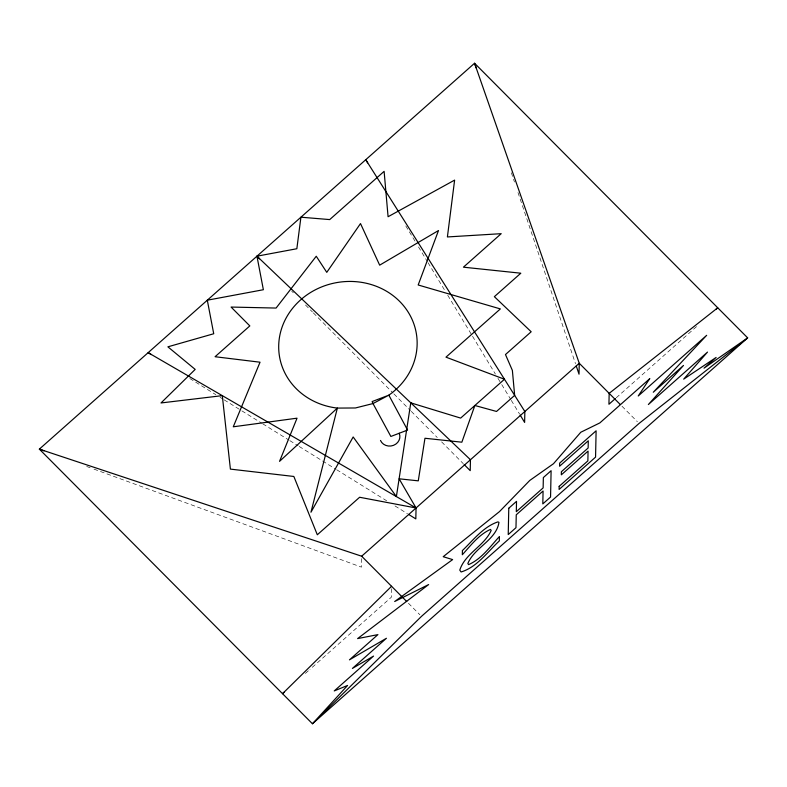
<?xml version="1.0" encoding="UTF-8"?>
<svg xmlns="http://www.w3.org/2000/svg" width="787" height="787" viewBox="0 0 787 787"><rect width="100%" height="100%" fill="white"/><g stroke="black" fill="none" stroke-linecap="round" stroke-linejoin="round"><path stroke-width="0.59" stroke-dasharray="3.94 2.95" d="M361.597 558.642L361.42 567.132L91.302 468.157M391.513 588.715L391.336 597.205L309.96 669.363M305.386 673.416L309.045 670.17M616.251 397.779L696.711 326.438M86.678 466.465L90.141 467.734M189.815 378.527L215.854 394.7M220.016 397.287L223.144 399.225M224.187 399.875L240.852 410.224M241.884 410.873L261.678 423.16M262.72 423.809L288.76 439.982M289.803 440.622L298.135 445.796M299.168 446.445L335.626 469.091M336.669 469.731L386.663 500.778M394.995 505.952L407.489 513.714M621.986 406.24L637.372 421.704M291.633 291.062L293.364 292.803M305.504 305.012L312.439 311.986M313.305 312.852L393.067 393.067M393.933 393.933L410.401 410.499M411.276 411.375L437.277 437.523M441.615 441.891L463.287 463.681M408.423 603.245L419.884 614.775M405.787 225.918L415.32 241.678M418.497 246.931L427.4 261.648M428.03 262.691L445.186 291.062M447.734 295.273L471.885 335.203M472.515 336.256L495.397 374.081M497.935 378.281L501.112 383.544M501.752 384.587L510.645 399.304M511.284 400.357L519.538 414.011M511.334 172.707L514.462 182.033M517.984 192.51L575.504 363.702"/><path stroke-width="1.18" d="M391.562 586.285L282.533 693.681L284.363 692.058M43.964 450.823L39.35 449.131L361.656 556.212L579.252 363.269L474.561 63.245L39.35 449.131L312.439 723.755L747.65 337.869L474.561 63.245L476.125 67.898M615.336 398.586L608.941 404.262L609.168 393.343L717.734 307.796L715.914 309.409M151.271 354.593L148.153 352.655L416.057 507.979L415.821 518.889L408.532 514.364M620.274 404.518L579.252 363.269L579.025 374.189L576.291 366.034M259.553 258.805L256.955 256.188L296.847 248.731L300.919 217.202L329.714 219.583L384.115 171.35L388.08 216.73L454.62 180.105L447.4 236.946L501.201 233.68L463.425 267.177L520.827 273.207L494.364 296.669L531.176 331.76L505.48 354.543L512.376 370.411L514.659 395.369L496.528 411.453L474.866 405.492L461.851 442.196L424.96 438.261L418.271 480.847L399.117 478.801L416.057 507.979L359.62 497.256L317.309 534.776L293.846 476.469L230.404 469.111L222.298 395.645L161.02 402.954L195.186 369.408L167.887 346.831L213.73 333.747L207.306 300.201L263.37 289.724L256.955 256.188L470.449 459.736L470.223 470.656L464.153 464.556M361.656 556.212L406.731 601.543M367.657 162.87L365.758 159.712L524.85 411.503L524.624 422.422L520.177 415.064M399.216 433.263A10.074 9.198 -9.4 0 1 393.49 445.353A10.074 9.198 -9.4 0 1 380.485 440.445M462.422 550.536L462.333 554.727C470.734 545.489 478.801 534.698 490.409 529.435L491.206 530.369C484.379 545.981 465.009 553.487 459.775 570.162L461.103 571.972C476.991 567.181 487.586 551.844 499.332 540.905L499.42 536.527C490.173 546.601 481.487 559.036 468.619 564.613L467.832 563.551C474.236 547.575 496.361 539.951 498.958 522.361L497.945 521.87C483.326 526.749 473.262 540.177 462.422 550.536M508.776 508.235L508.225 534.57L515.977 527.693L516.252 514.796L543.079 491.009L542.804 503.906L550.556 497.03L551.107 470.695L543.355 477.571L543.138 487.901L516.311 511.688L516.528 501.358L508.776 508.235M559.163 486.346L559.095 489.455L595.562 457.129L596.113 430.794L559.646 463.13L559.587 466.238L588.292 440.789L588.135 448L561.387 471.718L561.328 474.827L588.076 451.108L587.869 460.887L559.163 486.346M410.784 402.846L396.382 496.567L353.166 436.972L310.963 512.229L337.367 408.089A69.384 63.403 -9.4 0 1 284.56 321.096A69.384 63.403 -9.4 0 1 391.267 294.299A69.384 63.403 -9.4 0 1 388.837 395.163L407.568 430.056L390.864 436.46L372.989 403.564L372.133 401.567L388.837 395.163L372.989 403.564L355.439 407.971L337.367 408.089L279.542 461.349L297.033 418.182L233.277 426.8L260.035 362.207L215.058 356.727L249.823 325.907L231.073 307.058L276.08 308.061L316.256 256.247L326.772 272.351L360.505 223.567L379.668 265.16L438.497 230.542L418.182 284.983L500.365 308.917L445.973 357.16L504.467 379.245L460.651 418.094L410.784 402.846M649.708 378.704L638.237 395.979L706.667 335.311L653.279 392.241L683.5 365.443L648.36 404.538L707.503 352.094L683.687 379.137L716.121 357.446L704.031 368.159L747.65 337.869L639.074 423.426L421.478 616.369L312.439 723.755L347.569 685.457L334.249 690.927L373.54 656.092L352.419 668.419L386.427 638.267L349.458 659.85L377.917 634.617L357.603 638.601L428.64 584.564L394.68 601.514L452.633 559.596L443.199 556.704L499.479 511.609L529.789 480.434L553.477 463.73L580.796 432.24L599.842 422.914L649.708 378.704"/></g></svg>
